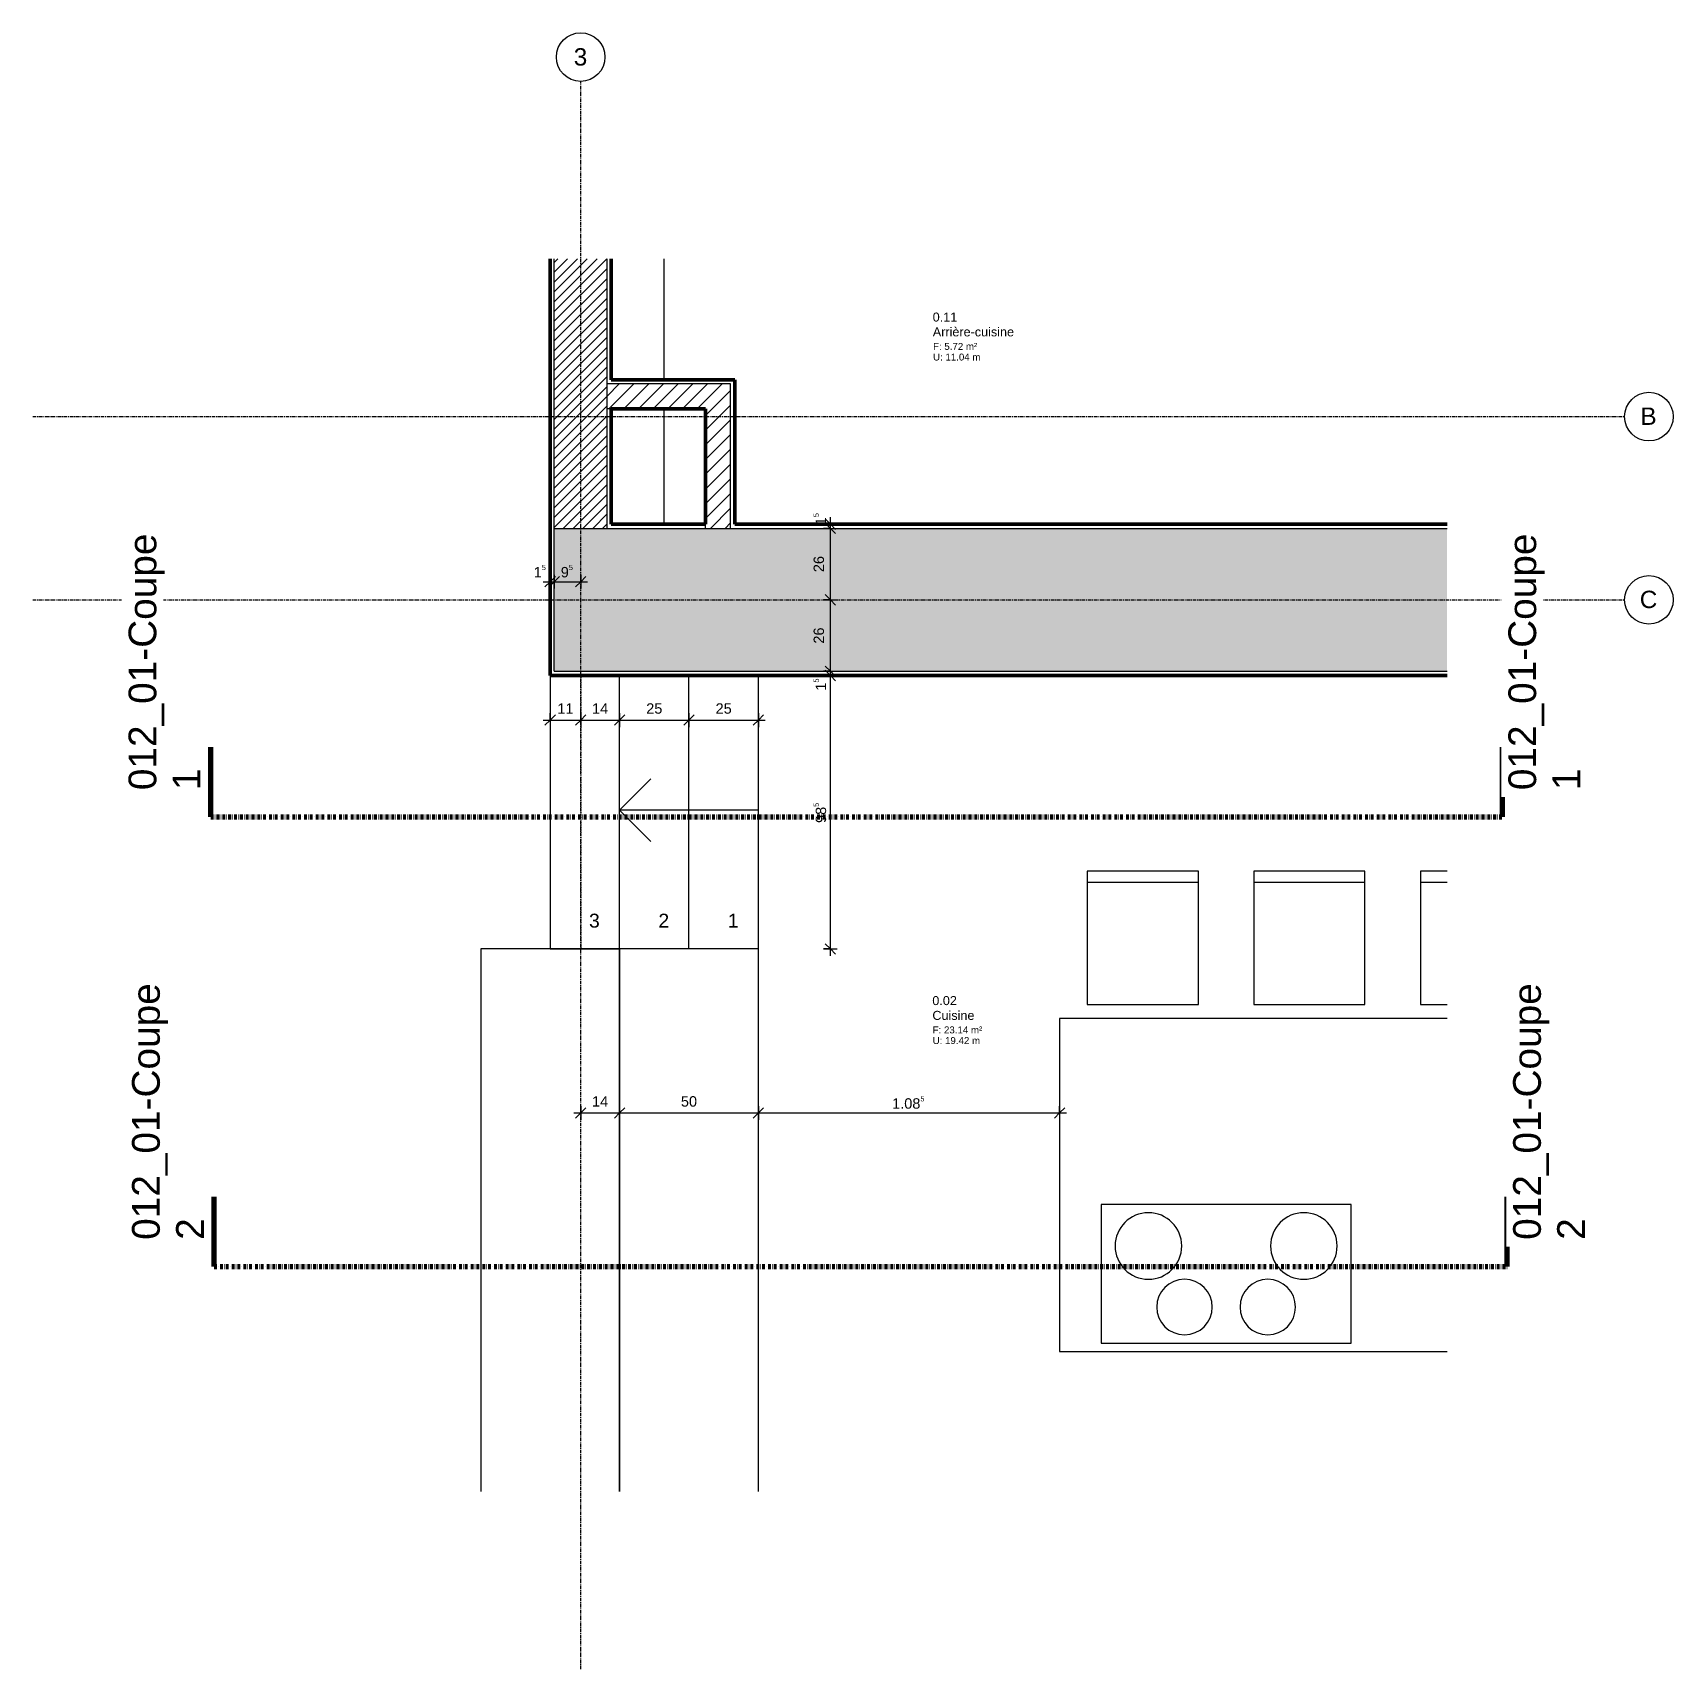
# Model space of a CAD drawing. Header units: millimetres. Extents: x 12734 to 18643, y 7353 to 13247.
import ezdxf

# ---------------------------------------------------------------- set-up
doc = ezdxf.new("R2010")
doc.units = ezdxf.units.MM
for name, pattern in [('Dash', [6, 3, -3]), ('Dash dot', [21, 10, -5, 1, -5]), ('Grid Line', [22.225, 12.7, -3.175, 3.175, -3.175]), ('HIDDEN_ELEMENTS', [2.5, 1.5, -1])]:
    doc.linetypes.add(name, pattern=pattern)
for name, color, linetype, lineweight in [('A-ANNO-DIMS', 211, 'Continuous', 9), ('A-ANNO-DIMS-25', 211, 'Continuous', 9), ('A-AREA', 32, 'Dash', 18), ('A-AREA-IDEN', 2, 'Continuous', 9), ('A-DETL', 90, 'Continuous', 18), ('A-DETL-THIN', 151, 'Continuous', 18), ('A-GENM', 13, 'Continuous', 18), ('A-WALL', 113, 'Continuous', 18), ('A-WALL-PATT', 111, 'Continuous', 50), ('G-ANNO-SYMB', 111, 'Continuous', 9), ('G-ANNO-TEXT', 231, 'Continuous', 9), ('I-FURN', 30, 'Continuous', 18), ('S-GRID', 1, 'Continuous', 9), ('S-GRID-IDEN', 1, 'Continuous', 9), ('S-STRS', 31, 'Continuous', 18)]:
    doc.layers.add(name, color=color, linetype=linetype, lineweight=lineweight)
doc.styles.add('Arial', font='arial.ttf', dxfattribs={"height": 62.5})
doc.styles.add('Arial_1', font='arial.ttf', dxfattribs={"height": 100})
doc.styles.add('Arial_2', font='arial.ttf', dxfattribs={"height": 50})
doc.styles.add('Arial_3', font='arial.ttf', dxfattribs={"height": 37.5})
doc.styles.add('Arial_4', font='arial.ttf', dxfattribs={"height": 25})
doc.styles.add('Arial_5', font='arial.ttf', dxfattribs={"height": 32.5})
doc.dimstyles.new('ANNOTATION_1_5MM_BLACK', dxfattribs={"dimscale": 304.8, "dimtxt": 38.259727, "dimasz": 0.123031, "dimexe": 0.082021, "dimexo": 0.0625, "dimgap": 0.032808, "dimtad": 1, "dimdec": 1, "dimlfac": 0.1, "dimrnd": 0.5, "dimdsep": 46, "dimtxsty": 'Arial_3', "dimblk1": 'OBLIQUE', "dimblk2": 'OBLIQUE', "dimsah": 1, "dimcen": 0.09, "dimdle": 0.082021, "dimazin": 0, "dimtfac": 1, "dimtdec": 4, "dimtix": 1, "dimtmove": 0, "dimatfit": 3, "dimfxl": 0.082021, "dimfxlon": 1, "dimtvp": 1, "dimtolj": 1, "dimtzin": 0, "dimarcsym": 2})
doc.dimstyles.new('ANNOTATION_1_5MM_BLACK_1', dxfattribs={"dimscale": 304.8, "dimtxt": 38.259727, "dimasz": 0.123031, "dimexe": 0.082021, "dimexo": 0.0625, "dimgap": 0.032808, "dimtad": 1, "dimdec": 1, "dimlfac": 0.1, "dimrnd": 0.5, "dimdsep": 46, "dimtxsty": 'Arial_3', "dimblk1": 'OBLIQUE', "dimblk2": 'OBLIQUE', "dimsah": 1, "dimcen": 0.09, "dimdle": 0.082021, "dimazin": 0, "dimtfac": 1, "dimtdec": 4, "dimtix": 1, "dimtmove": 2, "dimatfit": 3, "dimfxl": 0.082021, "dimfxlon": 1, "dimtvp": 1, "dimtolj": 1, "dimtzin": 0, "dimarcsym": 2})
doc.dimstyles.new('ANNOTATION_1_5MM_BLACK_2', dxfattribs={"dimscale": 304.8, "dimtxt": 38.259727, "dimasz": 0.123031, "dimexe": 0.082021, "dimexo": 0.0625, "dimgap": 0.032808, "dimtad": 1, "dimlfac": 0.001, "dimrnd": 0.005, "dimzin": 0, "dimdsep": 46, "dimtxsty": 'Arial_3', "dimblk1": 'OBLIQUE', "dimblk2": 'OBLIQUE', "dimsah": 1, "dimcen": 0.09, "dimdle": 0.082021, "dimazin": 0, "dimtfac": 1, "dimtdec": 4, "dimtix": 1, "dimtmove": 0, "dimatfit": 3, "dimfxl": 0.082021, "dimfxlon": 1, "dimtvp": 1, "dimtolj": 1, "dimtzin": 0, "dimarcsym": 2})
pattern_1 = [(45, (0, 0), (-26.516504, 26.516504), [])]

# ---------------------------------------------------------------- blocks, each defined once
blk = doc.blocks.new('CLOSET - 1200 x 2400-583070-012_01-Vue en plan')
at = {"layer": 'I-FURN'}
for p, q in [((17828.1, 9697.5), (16432.4, 9697.5)), ((16432.4, 9697.5), (16432.4, 8497.5)), ((16432.4, 8497.5), (17828.1, 8497.5))]:
    blk.add_line(p, q, dxfattribs=at)
blk = doc.blocks.new('Plaques cuisson - Plaques cuisson-584442-012_01-Vue en plan')
at = {"layer": 'A-GENM'}
for p, q in [((17482.4, 9027.5), (16582.4, 9027.5)), ((16582.4, 9027.5), (16582.4, 8527.5)), ((17482.4, 8527.5), (17482.4, 9027.5)), ((16582.4, 8527.5), (17482.4, 8527.5))]:
    blk.add_line(p, q, dxfattribs=at)
for centre, radius, start, end in [((16752.4, 8877.5), 120, 0, 180), ((17312.4, 8877.5), 120, 0, 180), ((16752.4, 8877.5), 120, 180, 0), ((17312.4, 8877.5), 120, 180, 0), ((16882.4, 8657.5), 100, 0, 180), ((17182.4, 8657.5), 100, 0, 180), ((16882.4, 8657.5), 100, 180, 0), ((17182.4, 8657.5), 100, 180, 0)]:
    blk.add_arc(centre, radius, start, end, dxfattribs=at)
blk = doc.blocks.new('CHAIR - 480 x 400-310931-012_01-Vue en plan')
at = {"layer": 'I-FURN'}
for p, q in [((17732.4, 10227.5), (17732.4, 9747.5)), ((17828.1, 10227.5), (17732.4, 10227.5)), ((17732.4, 10187.5), (17828.1, 10187.5)), ((17732.4, 9747.5), (17828.1, 9747.5))]:
    blk.add_line(p, q, dxfattribs=at)
blk = doc.blocks.new('CHAIR - 480 x 400-V1-012_01-Vue en plan')
at = {"layer": 'I-FURN'}
for p, q in [((17132.4, 10227.5), (17132.4, 9747.5)), ((17532.4, 10227.5), (17132.4, 10227.5)), ((17532.4, 9747.5), (17532.4, 10227.5)), ((17132.4, 10187.5), (17532.4, 10187.5)), ((17132.4, 9747.5), (17532.4, 9747.5))]:
    blk.add_line(p, q, dxfattribs=at)
blk = doc.blocks.new('Gradin SàM - Gradin SàM-730464-012_01-Vue en plan')
at = {"layer": 'A-DETL'}
for p, q in [((14347.4, 9947.5), (14347.4, 7992.6)), ((14847.4, 9947.5), (14347.4, 9947.5)), ((15347.4, 9947.5), (14847.4, 9947.5)), ((14847.4, 7992.6), (14847.4, 9947.5)), ((15347.4, 7992.6), (15347.4, 9947.5))]:
    blk.add_line(p, q, dxfattribs=at)
blk = doc.blocks.new('Quadrillage - M_Grid Head - Circle_3_5-489728-012_01-Vue en plan')
at = {"layer": 'S-GRID-IDEN'}
blk.add_circle((14707.4, 13160), 87.5, dxfattribs=at)
blk = doc.blocks.new('Vue de détail - SEC_VER__HEAD-247919-012_01-Vue en plan')
at = {"layer": 'G-ANNO-SYMB', "lineweight": 70}
blk.add_line((13374.8, 10423.9), (13374.8, 10673.9), dxfattribs=at)
blk = doc.blocks.new('DIMBLOCK1-012_01-Vue en plan')
at = {"layer": 'A-ANNO-DIMS-25'}
for p, q in [((14572.4, 10771.8), (14707.4, 10771.8)), ((14597.4, 10771.8), (14578.6, 10753.1)), ((14597.4, 10796.8), (14597.4, 10746.8)), ((14597.4, 10771.8), (14597.4, 10796.8)), ((14597.4, 10771.8), (14616.1, 10790.6)), ((14707.4, 10771.8), (14688.6, 10753.1)), ((14707.4, 10796.8), (14707.4, 10746.8)), ((14707.4, 10771.8), (14707.4, 10796.8)), ((14707.4, 10771.8), (14726.1, 10790.6))]:
    blk.add_line(p, q, dxfattribs=at)
at = {"layer": 'A-ANNO-DIMS-25', "color": 0, "insert": (14623.3, 10832.3), "char_height": 37.5, "width": 69.784, "attachment_point": 1, "line_spacing_factor": 0.941778, "style": 'Arial_3'}
blk.add_mtext('11', dxfattribs=at)
blk = doc.blocks.new('_Oblique')
at = {"color": 0, "linetype": 'ByBlock', "lineweight": -2}
blk.add_line((-0.5, -0.5), (0.5, 0.5), dxfattribs=at)
blk = doc.blocks.new('DIMBLOCK2-012_01-Vue en plan')
at = {"layer": 'A-ANNO-DIMS-25'}
for p, q in [((14707.4, 10771.8), (14688.6, 10753.1)), ((14707.4, 10796.8), (14707.4, 10746.8)), ((14707.4, 10771.8), (14707.4, 10796.8)), ((14707.4, 10771.8), (14726.1, 10790.6)), ((14707.4, 10771.8), (14847.4, 10771.8)), ((14847.4, 10771.8), (14828.6, 10753.1)), ((14847.4, 10796.8), (14847.4, 10746.8)), ((14847.4, 10771.8), (14847.4, 10796.8)), ((14847.4, 10771.8), (14866.1, 10790.6))]:
    blk.add_line(p, q, dxfattribs=at)
at = {"layer": 'A-ANNO-DIMS-25', "color": 0, "insert": (14748.3, 10832.3), "char_height": 37.5, "width": 69.784, "attachment_point": 1, "line_spacing_factor": 0.941778, "style": 'Arial_3'}
blk.add_mtext('14', dxfattribs=at)
blk = doc.blocks.new('DIMBLOCK3-012_01-Vue en plan')
at = {"layer": 'A-ANNO-DIMS-25'}
for p, q in [((14847.4, 10771.8), (14828.6, 10753.1)), ((14847.4, 10796.8), (14847.4, 10746.8)), ((14847.4, 10771.8), (14847.4, 10796.8)), ((14847.4, 10771.8), (14866.1, 10790.6)), ((14847.4, 10771.8), (15097.4, 10771.8)), ((15097.4, 10771.8), (15078.6, 10753.1)), ((15097.4, 10796.8), (15097.4, 10746.8)), ((15097.4, 10771.8), (15097.4, 10796.8)), ((15097.4, 10771.8), (15116.1, 10790.6))]:
    blk.add_line(p, q, dxfattribs=at)
at = {"layer": 'A-ANNO-DIMS-25', "color": 0, "insert": (14943.3, 10832.3), "char_height": 37.5, "width": 69.784, "attachment_point": 1, "line_spacing_factor": 0.941778, "style": 'Arial_3'}
blk.add_mtext('25', dxfattribs=at)
blk = doc.blocks.new('DIMBLOCK4-012_01-Vue en plan')
at = {"layer": 'A-ANNO-DIMS-25'}
for p, q in [((15097.4, 10771.8), (15078.6, 10753.1)), ((15097.4, 10796.8), (15097.4, 10746.8)), ((15097.4, 10771.8), (15097.4, 10796.8)), ((15097.4, 10771.8), (15116.1, 10790.6)), ((15097.4, 10771.8), (15372.4, 10771.8)), ((15347.4, 10771.8), (15328.6, 10753.1)), ((15347.4, 10796.8), (15347.4, 10746.8)), ((15347.4, 10771.8), (15347.4, 10796.8)), ((15347.4, 10771.8), (15366.1, 10790.6))]:
    blk.add_line(p, q, dxfattribs=at)
at = {"layer": 'A-ANNO-DIMS-25', "color": 0, "insert": (15193.3, 10832.3), "char_height": 37.5, "width": 69.784, "attachment_point": 1, "line_spacing_factor": 0.941778, "style": 'Arial_3'}
blk.add_mtext('25', dxfattribs=at)
blk = doc.blocks.new('DIMBLOCK5-012_01-Vue en plan')
at = {"layer": 'A-ANNO-DIMS-25'}
for p, q in [((15581.8, 10932.5), (15631.8, 10932.5)), ((15606.8, 10932.5), (15581.8, 10932.5)), ((15606.8, 10932.5), (15588, 10951.3)), ((15606.8, 9922.5), (15606.8, 10932.5)), ((15606.8, 10932.5), (15625.5, 10913.8)), ((15581.8, 9947.5), (15631.8, 9947.5)), ((15606.8, 9947.5), (15581.8, 9947.5)), ((15606.8, 9947.5), (15588, 9966.3)), ((15606.8, 9947.5), (15625.5, 9928.8))]:
    blk.add_line(p, q, dxfattribs=at)
at = {"layer": 'A-ANNO-DIMS-25', "color": 0, "insert": (15546.3, 10401.2), "char_height": 37.5, "width": 93.198, "attachment_point": 1, "rotation": 90, "line_spacing_factor": 0.941778, "style": 'Arial_3'}
blk.add_mtext('98\\A2\\H0.5x;\\S5^  ;\\H2x;', dxfattribs=at)
blk = doc.blocks.new('DIMBLOCK6-012_01-Vue en plan')
at = {"layer": 'A-ANNO-DIMS-25'}
for p, q in [((15581.8, 10947.5), (15631.8, 10947.5)), ((15606.8, 10947.5), (15581.8, 10947.5)), ((15581.8, 10932.5), (15631.8, 10932.5)), ((15606.8, 10932.5), (15581.8, 10932.5)), ((15606.8, 10947.5), (15588, 10966.3)), ((15606.8, 10932.5), (15588, 10951.3)), ((15606.8, 10932.5), (15606.8, 10947.5)), ((15606.8, 10947.5), (15625.5, 10928.8)), ((15606.8, 10932.5), (15625.5, 10913.8))]:
    blk.add_line(p, q, dxfattribs=at)
at = {"layer": 'A-ANNO-DIMS-25', "color": 0, "insert": (15546.3, 10877.9), "char_height": 37.5, "width": 58.306, "attachment_point": 1, "rotation": 90, "line_spacing_factor": 0.941778, "style": 'Arial_3'}
blk.add_mtext('1\\A2\\H0.5x;\\S5^  ;\\H2x;', dxfattribs=at)
blk = doc.blocks.new('DIMBLOCK7-012_01-Vue en plan')
at = {"layer": 'A-ANNO-DIMS-25'}
for p, q in [((15581.8, 11205), (15631.8, 11205)), ((15606.8, 11205), (15581.8, 11205)), ((15606.8, 11205), (15588, 11223.8)), ((15606.8, 10947.5), (15606.8, 11205)), ((15606.8, 11205), (15625.5, 11186.3)), ((15581.8, 10947.5), (15631.8, 10947.5)), ((15606.8, 10947.5), (15581.8, 10947.5)), ((15606.8, 10947.5), (15588, 10966.3)), ((15606.8, 10947.5), (15625.5, 10928.8))]:
    blk.add_line(p, q, dxfattribs=at)
at = {"layer": 'A-ANNO-DIMS-25', "color": 0, "insert": (15546.3, 11047.2), "char_height": 37.5, "width": 69.784, "attachment_point": 1, "rotation": 90, "line_spacing_factor": 0.941778, "style": 'Arial_3'}
blk.add_mtext('26', dxfattribs=at)
blk = doc.blocks.new('DIMBLOCK8-012_01-Vue en plan')
at = {"layer": 'A-ANNO-DIMS-25'}
for p, q in [((15606.8, 11462.5), (15588, 11481.3)), ((15581.8, 11462.5), (15631.8, 11462.5)), ((15606.8, 11462.5), (15581.8, 11462.5)), ((15606.8, 11205), (15606.8, 11462.5)), ((15606.8, 11462.5), (15625.5, 11443.8)), ((15581.8, 11205), (15631.8, 11205)), ((15606.8, 11205), (15581.8, 11205)), ((15606.8, 11205), (15588, 11223.8)), ((15606.8, 11205), (15625.5, 11186.3))]:
    blk.add_line(p, q, dxfattribs=at)
at = {"layer": 'A-ANNO-DIMS-25', "color": 0, "insert": (15546.3, 11304.7), "char_height": 37.5, "width": 69.784, "attachment_point": 1, "rotation": 90, "line_spacing_factor": 0.941778, "style": 'Arial_3'}
blk.add_mtext('26', dxfattribs=at)
blk = doc.blocks.new('DIMBLOCK9-012_01-Vue en plan')
at = {"layer": 'A-ANNO-DIMS-25'}
for p, q in [((15581.8, 11477.5), (15631.8, 11477.5)), ((15606.8, 11477.5), (15581.8, 11477.5)), ((15606.8, 11477.5), (15588, 11496.3)), ((15606.8, 11462.5), (15588, 11481.3)), ((15606.8, 11462.5), (15606.8, 11502.5)), ((15606.8, 11477.5), (15625.5, 11458.8)), ((15581.8, 11462.5), (15631.8, 11462.5)), ((15606.8, 11462.5), (15581.8, 11462.5)), ((15606.8, 11462.5), (15625.5, 11443.8))]:
    blk.add_line(p, q, dxfattribs=at)
at = {"layer": 'A-ANNO-DIMS-25', "color": 0, "insert": (15546.3, 11473.8), "char_height": 37.5, "width": 58.306, "attachment_point": 1, "rotation": 90, "line_spacing_factor": 0.941778, "style": 'Arial_3'}
blk.add_mtext('1\\A2\\H0.5x;\\S5^  ;\\H2x;', dxfattribs=at)
blk = doc.blocks.new('DIMBLOCK10-012_01-Vue en plan')
at = {"layer": 'A-ANNO-DIMS-25'}
for p, q in [((14682.4, 9356.7), (14847.4, 9356.7)), ((14707.4, 9356.7), (14688.6, 9337.9)), ((14707.4, 9381.7), (14707.4, 9331.7)), ((14707.4, 9356.7), (14707.4, 9381.7)), ((14707.4, 9356.7), (14726.1, 9375.4)), ((14847.4, 9356.7), (14828.6, 9337.9)), ((14847.4, 9381.7), (14847.4, 9331.7)), ((14847.4, 9356.7), (14847.4, 9381.7)), ((14847.4, 9356.7), (14866.1, 9375.4))]:
    blk.add_line(p, q, dxfattribs=at)
at = {"layer": 'A-ANNO-DIMS-25', "color": 0, "insert": (14748.3, 9417.1), "char_height": 37.5, "width": 69.784, "attachment_point": 1, "line_spacing_factor": 0.941778, "style": 'Arial_3'}
blk.add_mtext('14', dxfattribs=at)
blk = doc.blocks.new('DIMBLOCK11-012_01-Vue en plan')
at = {"layer": 'A-ANNO-DIMS-25'}
for p, q in [((14847.4, 9356.7), (14828.6, 9337.9)), ((14847.4, 9381.7), (14847.4, 9331.7)), ((14847.4, 9356.7), (14847.4, 9381.7)), ((14847.4, 9356.7), (14866.1, 9375.4)), ((14847.4, 9356.7), (15347.4, 9356.7)), ((15347.4, 9356.7), (15328.6, 9337.9)), ((15347.4, 9381.7), (15347.4, 9331.7)), ((15347.4, 9356.7), (15347.4, 9381.7)), ((15347.4, 9356.7), (15366.1, 9375.4))]:
    blk.add_line(p, q, dxfattribs=at)
at = {"layer": 'A-ANNO-DIMS-25', "color": 0, "insert": (15068.3, 9417.1), "char_height": 37.5, "width": 69.784, "attachment_point": 1, "line_spacing_factor": 0.941778, "style": 'Arial_3'}
blk.add_mtext('50', dxfattribs=at)
blk = doc.blocks.new('DIMBLOCK12-012_01-Vue en plan')
at = {"layer": 'A-ANNO-DIMS-25'}
for p, q in [((15347.4, 9356.7), (15328.6, 9337.9)), ((15347.4, 9381.7), (15347.4, 9331.7)), ((15347.4, 9356.7), (15347.4, 9381.7)), ((15347.4, 9356.7), (15366.1, 9375.4)), ((15347.4, 9356.7), (16457.4, 9356.7)), ((16432.4, 9356.7), (16413.6, 9337.9)), ((16432.4, 9381.7), (16432.4, 9331.7)), ((16432.4, 9356.7), (16432.4, 9381.7)), ((16432.4, 9356.7), (16451.1, 9375.4))]:
    blk.add_line(p, q, dxfattribs=at)
at = {"layer": 'A-ANNO-DIMS-25', "color": 0, "insert": (15829.2, 9417.1), "char_height": 37.5, "width": 145.536, "attachment_point": 1, "line_spacing_factor": 0.941778, "style": 'Arial_3'}
blk.add_mtext('1.08\\A2\\H0.5x;\\S5^  ;\\H2x;', dxfattribs=at)
blk = doc.blocks.new('DIMBLOCK13-012_01-Vue en plan')
at = {"layer": 'A-ANNO-DIMS-25'}
for p, q in [((14597.4, 11295.4), (14597.4, 11245.4)), ((14597.4, 11270.4), (14597.4, 11295.4)), ((14597.4, 11270.4), (14616.1, 11289.2)), ((14612.4, 11295.4), (14612.4, 11245.4)), ((14612.4, 11270.4), (14612.4, 11295.4)), ((14612.4, 11270.4), (14631.1, 11289.2)), ((14572.4, 11270.4), (14612.4, 11270.4)), ((14597.4, 11270.4), (14578.6, 11251.7)), ((14612.4, 11270.4), (14593.6, 11251.7))]:
    blk.add_line(p, q, dxfattribs=at)
at = {"layer": 'A-ANNO-DIMS-25', "color": 0, "insert": (14538.2, 11330.9), "char_height": 37.5, "width": 58.306, "attachment_point": 1, "line_spacing_factor": 0.941778, "style": 'Arial_3'}
blk.add_mtext('1\\A2\\H0.5x;\\S5^  ;\\H2x;', dxfattribs=at)
blk = doc.blocks.new('DIMBLOCK14-012_01-Vue en plan')
at = {"layer": 'A-ANNO-DIMS-25'}
for p, q in [((14612.4, 11295.4), (14612.4, 11245.4)), ((14612.4, 11270.4), (14612.4, 11295.4)), ((14612.4, 11270.4), (14631.1, 11289.2)), ((14707.4, 11295.4), (14707.4, 11245.4)), ((14707.4, 11270.4), (14707.4, 11295.4)), ((14707.4, 11270.4), (14726.1, 11289.2)), ((14612.4, 11270.4), (14593.6, 11251.7)), ((14612.4, 11270.4), (14732.4, 11270.4)), ((14707.4, 11270.4), (14688.6, 11251.7))]:
    blk.add_line(p, q, dxfattribs=at)
at = {"layer": 'A-ANNO-DIMS-25', "color": 0, "insert": (14635.6, 11330.9), "char_height": 37.5, "width": 58.306, "attachment_point": 1, "line_spacing_factor": 0.941778, "style": 'Arial_3'}
blk.add_mtext('9\\A2\\H0.5x;\\S5^  ;\\H2x;', dxfattribs=at)

msp = doc.modelspace()

# ---------------------------------------------------------------- hatches: boundary and pattern name
at = {"layer": 'A-WALL-PATT', "lineweight": 18}
h = msp.add_hatch(dxfattribs=at)
h.set_pattern_fill('FP1_1', color=256, style=0, pattern_type=2)
h.set_pattern_definition([(45, (0, 0), (-17.67767, 17.67767), [])])
h.paths.add_polyline_path([(14802.354, 11462.509), (14802.354, 12432.857), (14612.354, 12432.857), (14612.354, 11462.509)])
h = msp.add_hatch(dxfattribs=at)
h.set_pattern_fill('FP1_2', color=256, style=0, pattern_type=2)
h.set_pattern_definition(pattern_1)
h.paths.add_polyline_path([(15247.354, 11892.492), (15247.354, 11982.492), (14802.354, 11982.492), (14802.354, 11892.492), (15157.354, 11892.492)])
h = msp.add_hatch(dxfattribs=at)
h.set_pattern_fill('FP1_2', color=256, style=0, pattern_type=2)
h.set_pattern_definition(pattern_1)
h.paths.add_polyline_path([(15247.354, 11462.509), (15247.354, 11892.492), (15157.354, 11892.492), (15157.354, 11462.509)])
at = {"layer": 'A-WALL-PATT'}
msp.add_hatch(color=256, dxfattribs=at).paths.add_polyline_path([(17828.131, 10947.509), (17828.131, 11462.509), (14612.354, 11462.509), (14612.354, 10947.509), (15600.711, 10947.509)])

# ---------------------------------------------------------------- linework, layer by layer
at = {"layer": 'A-AREA'}
msp.add_line((14707.354, 10932.509), (14707.354, 9947.509), dxfattribs=at)
at = {"layer": 'A-DETL', "linetype": 'HIDDEN_ELEMENTS'}
for p, q in [((14597.354, 10947.509), (14597.354, 9947.509)), ((14597.354, 9947.509), (14847.354, 9947.509))]:
    msp.add_line(p, q, dxfattribs=at)
at = {"layer": 'A-DETL-THIN'}
for p, q in [((14847.354, 10447.509), (14960.491, 10560.646)), ((15347.354, 10447.509), (14847.354, 10447.509)), ((14847.354, 10447.509), (14960.491, 10334.372)), ((15347.354, 9947.509), (14847.354, 9947.509)), ((14847.354, 9947.509), (14847.354, 7992.568))]:
    msp.add_line(p, q, dxfattribs=at)
at = {"layer": 'A-WALL', "lineweight": 50}
for p, q in [((14597.354, 12432.857), (14597.354, 10932.509)), ((14817.354, 11997.492), (14817.354, 12432.857)), ((15262.354, 11997.492), (14817.354, 11997.492)), ((15262.354, 11477.509), (15262.354, 11997.492)), ((14817.354, 11477.509), (14817.354, 11892.492)), ((14817.354, 11892.492), (15157.354, 11892.492)), ((15157.354, 11892.492), (15157.354, 11477.509)), ((15157.354, 11477.509), (14817.354, 11477.509)), ((17828.131, 11477.509), (15262.354, 11477.509)), ((14597.354, 10932.509), (17828.131, 10932.509))]:
    msp.add_line(p, q, dxfattribs=at)
at = {"layer": 'A-WALL'}
for p, q in [((14612.354, 10947.509), (14612.354, 12432.857)), ((14802.354, 11462.509), (14802.354, 12432.857)), ((15007.354, 12432.857), (15007.354, 11997.492)), ((15247.354, 11982.492), (14802.354, 11982.492)), ((15247.354, 11462.509), (15247.354, 11982.492)), ((14817.354, 11892.492), (14802.354, 11892.492)), ((15007.354, 11892.492), (15007.354, 11477.509)), ((15157.354, 11462.509), (15157.354, 11477.509)), ((14612.354, 11462.509), (17828.131, 11462.509)), ((14612.354, 10947.509), (17828.131, 10947.509))]:
    msp.add_line(p, q, dxfattribs=at)
at = {"layer": 'G-ANNO-SYMB', "linetype": 'Dash dot', "lineweight": 70}
for p, q in [((13374.76, 10423.937), (18027.717, 10423.937)), ((13387.188, 8804.155), (18044.711, 8804.155))]:
    msp.add_line(p, q, dxfattribs=at)
at = {"layer": 'S-GRID', "linetype": 'Grid Line'}
for p, q in [((14707.354, 7353.101), (14707.354, 13072.477)), ((12733.746, 11865.009), (18467.841, 11865.009)), ((12733.746, 11205.009), (18467.841, 11205.009))]:
    msp.add_line(p, q, dxfattribs=at)
at = {"layer": 'S-STRS'}
for p, q in [((14847.354, 9947.509), (14847.354, 10932.509)), ((15097.354, 9947.509), (15097.354, 10932.509)), ((15347.354, 9947.509), (15347.354, 10932.509))]:
    msp.add_line(p, q, dxfattribs=at)

# ---------------------------------------------------------------- block references
at = {"layer": 'A-GENM'}
msp.add_blockref('Plaques cuisson - Plaques cuisson-584442-012_01-Vue en plan', (0, 0), dxfattribs=at)
at = {"layer": 'G-ANNO-SYMB', "lineweight": 70}
for p in [(0, 0), (12.428, -1619.782)]:
    msp.add_blockref('Vue de détail - SEC_VER__HEAD-247919-012_01-Vue en plan', p, dxfattribs=at)
at = {"layer": 'G-ANNO-SYMB', "lineweight": 70, "extrusion": (0, 0, -1)}
for p in [(-31402.477, 0), (-31419.471, -1619.782)]:
    msp.add_blockref('Vue de détail - SEC_VER__HEAD-247919-012_01-Vue en plan', p, dxfattribs=at)
at = {"layer": 'I-FURN'}
for name, p in [('CHAIR - 480 x 400-V1-012_01-Vue en plan', (-600, 0)), ('CHAIR - 480 x 400-V1-012_01-Vue en plan', (0, 0)), ('CHAIR - 480 x 400-310931-012_01-Vue en plan', (0, 0)), ('Gradin SàM - Gradin SàM-730464-012_01-Vue en plan', (0, 0)), ('CLOSET - 1200 x 2400-583070-012_01-Vue en plan', (0, 0))]:
    msp.add_blockref(name, p, dxfattribs=at)
at = {"layer": 'S-GRID-IDEN'}
msp.add_blockref('Quadrillage - M_Grid Head - Circle_3_5-489728-012_01-Vue en plan', (0, 0), dxfattribs=at)
at = {"layer": 'S-GRID-IDEN', "rotation": 269.9999999999999}
for p in [(5395.364, 26572.363), (5395.364, 25912.363)]:
    msp.add_blockref('Quadrillage - M_Grid Head - Circle_3_5-489728-012_01-Vue en plan', p, dxfattribs=at)

# ---------------------------------------------------------------- texts
at = {"layer": 'A-AREA-IDEN', "attachment_point": 1}
for s, insert, char_height, width, style in [('0.11', (15975.408, 12239.812), 32.5, 106.22359, 'Arial_5'), ('Arrière-cuisine', (15975.697, 12186.495), 32.5, 350.73828, 'Arial_5'), ('F: 5.72 m²', (15976.673, 12130.396), 25, 192.405, 'Arial_4'), ('U: 11.04 m', (15976.673, 12092.103), 25, 204.43031, 'Arial_4'), ('0.02', (15974.043, 9777.699), 32.5, 106.22359, 'Arial_5'), ('Cuisine', (15974.332, 9724.382), 32.5, 182.38391, 'Arial_5'), ('F: 23.14 m²', (15975.308, 9668.283), 25, 216.45562, 'Arial_4'), ('U: 19.42 m', (15975.308, 9629.989), 25, 204.43031, 'Arial_4')]:
    msp.add_mtext(s, dxfattribs=dict(at, insert=insert, char_height=char_height, width=width, style=style))
at = {"layer": 'G-ANNO-SYMB', "insert": (13091.152, 8899.709), "char_height": 100, "width": 1120.35828, "attachment_point": 1, "rotation": 90, "style": 'Arial_1', "bg_fill": 3, "box_fill_scale": 1.25, "bg_fill_color": 256, "bg_fill_true_color": 13158600, "bg_fill_transparency": 0}
msp.add_mtext('012_01-Coupe', dxfattribs=at)
at = {"layer": 'G-ANNO-TEXT', "color": 7, "char_height": 50, "width": 48.10125, "attachment_point": 1, "style": 'Arial_2'}
for s, insert in [('3', (14737.287, 10074.461)), ('2', (14987.287, 10074.461)), ('1', (15237.287, 10074.461))]:
    msp.add_mtext(s, dxfattribs=dict(at, insert=insert))

# ---------------------------------------------------------------- dimensions: what is measured, and where the dimension line sits
at = {"layer": 'A-ANNO-DIMS'}
for base, p1, p2, picture, middle in [((15606.794, 11477.509), (15581.794, 11462.509), (15581.794, 11477.509), 'DIMBLOCK9-012_01-Vue en plan', (15571.344, 11502.912)), ((15606.794, 10947.509), (15581.794, 10932.509), (15581.794, 10947.509), 'DIMBLOCK6-012_01-Vue en plan', (15571.344, 10907.092))]:
    dim = msp.add_linear_dim(base=base, p1=p1, p2=p2, angle=90, text='\\A1;1\\Q;{\\A1;{\\H0.5x;\\S5^ ;}}', dimstyle='ANNOTATION_1_5MM_BLACK_1', override={"dimpost": '<>', "dimfxl": 15}, dxfattribs=at)
    dim.commit()
    dim.dimension.update_dxf_attribs({"geometry": picture, "text_midpoint": middle, "dimtype": 160, "text_rotation": 90})
for base, p1, p2, picture, middle in [((15606.793638279, 11462.509356858), (15581.793638279, 11205.009356858), (15581.793638279, 11462.509356858), 'DIMBLOCK8-012_01-Vue en plan', (15577.647151128, 11333.759356858)), ((15606.793638279, 11205.009356858), (15581.793638279, 10947.509356858), (15581.793638279, 11205.009356858), 'DIMBLOCK7-012_01-Vue en plan', (15577.647151128, 11076.259356858))]:
    dim = msp.add_linear_dim(base=base, p1=p1, p2=p2, angle=90, dimstyle='ANNOTATION_1_5MM_BLACK', override={"dimpost": '<>', "dimfxl": 257.5}, dxfattribs=at)
    dim.commit()
    dim.dimension.update_dxf_attribs({"geometry": picture, "text_midpoint": middle})
dim = msp.add_linear_dim(base=(14612.354, 11270.425), p1=(14597.354, 11295.425), p2=(14612.354, 11295.425), text='\\A1;1\\Q;{\\A1;{\\H0.5x;\\S5^ ;}}', dimstyle='ANNOTATION_1_5MM_BLACK_1', override={"dimpost": '<>', "dimfxl": 15}, dxfattribs=at)
dim.commit()
dim.dimension.update_dxf_attribs({"geometry": 'DIMBLOCK13-012_01-Vue en plan', "text_midpoint": (14567.392, 11305.875), "dimtype": 160})
for base, p1, p2, text, dimstyle, override, picture, middle in [((14707.354, 11270.425), (14612.354, 11295.425), (14707.354, 11295.425), '\\A1;9\\Q;{\\A1;{\\H0.5x;\\S5^ ;}}', 'ANNOTATION_1_5MM_BLACK', {"dimpost": '<>', "dimfxl": 95}, 'DIMBLOCK14-012_01-Vue en plan', (14659.854, 11299.572)), ((16432.354, 9356.675), (15347.354, 9381.675), (16432.354, 9381.675), '\\A1;1.08\\Q;{\\A1;{\\H0.5x;\\S5^ ;}}', 'ANNOTATION_1_5MM_BLACK_2', {"dimpost": '<>', "dimfxl": 1085}, 'DIMBLOCK12-012_01-Vue en plan', (15889.854, 9385.822))]:
    dim = msp.add_linear_dim(base=base, p1=p1, p2=p2, text=text, dimstyle=dimstyle, override=override, dxfattribs=at)
    dim.commit()
    dim.dimension.update_dxf_attribs({"geometry": picture, "text_midpoint": middle})
dim = msp.add_linear_dim(base=(15606.794, 10932.509), p1=(15581.794, 9947.509), p2=(15581.794, 10932.509), angle=90, text='\\A1;98\\Q;{\\A1;{\\H0.5x;\\S5^ ;}}', dimstyle='ANNOTATION_1_5MM_BLACK', override={"dimpost": '<>', "dimfxl": 985}, dxfattribs=at)
dim.commit()
dim.dimension.update_dxf_attribs({"geometry": 'DIMBLOCK5-012_01-Vue en plan', "text_midpoint": (15577.647, 10440.009)})
for base, p1, p2, override, picture, middle in [((14707.354, 10771.803), (14597.354, 10796.803), (14707.354, 10796.803), {"dimpost": '<>', "dimfxl": 110}, 'DIMBLOCK1-012_01-Vue en plan', (14652.354, 10800.63)), ((14847.354, 10771.803), (14707.354, 10796.803), (14847.354, 10796.803), {"dimpost": '<>', "dimfxl": 140}, 'DIMBLOCK2-012_01-Vue en plan', (14777.354, 10800.63)), ((15097.354, 10771.803), (14847.354, 10796.803), (15097.354, 10796.803), {"dimpost": '<>', "dimfxl": 250}, 'DIMBLOCK3-012_01-Vue en plan', (14972.354, 10800.949)), ((15347.354, 10771.803), (15097.354, 10796.803), (15347.354, 10796.803), {"dimpost": '<>', "dimfxl": 250}, 'DIMBLOCK4-012_01-Vue en plan', (15222.354, 10800.949)), ((14847.354, 9356.675), (14707.354, 9381.675), (14847.354, 9381.675), {"dimpost": '<>', "dimfxl": 140}, 'DIMBLOCK10-012_01-Vue en plan', (14777.354, 9385.502)), ((15347.354, 9356.675), (14847.354, 9381.675), (15347.354, 9381.675), {"dimpost": '<>', "dimfxl": 500}, 'DIMBLOCK11-012_01-Vue en plan', (15097.354, 9385.822))]:
    dim = msp.add_linear_dim(base=base, p1=p1, p2=p2, dimstyle='ANNOTATION_1_5MM_BLACK', override=override, dxfattribs=at)
    dim.commit()
    dim.dimension.update_dxf_attribs({"geometry": picture, "text_midpoint": middle})

# ---------------------------------------------------------------- next in the draw order: texts
at = {"layer": 'G-ANNO-SYMB', "char_height": 100, "attachment_point": 1, "rotation": 90, "style": 'Arial_1', "bg_fill": 3, "box_fill_scale": 1.25, "bg_fill_color": 256, "bg_fill_true_color": 13158600, "bg_fill_transparency": 0}
for s, insert, width in [('012_01-Coupe', (13078.725, 10519.491), 1120.35828), ('012_01-Coupe', (18049.182, 10519.491), 1120.35828), ('012_01-Coupe', (18066.176, 8899.709), 1120.35828), ('2', (13249.902, 8899.709), 94.19828)]:
    msp.add_mtext(s, dxfattribs=dict(at, insert=insert, width=width))
at = {"layer": 'S-GRID-IDEN', "char_height": 62.5, "attachment_point": 1, "style": 'Arial', "bg_fill": 3, "box_fill_scale": 1.25, "bg_fill_color": 256, "bg_fill_true_color": 13158600, "bg_fill_transparency": 0}
for s, insert, width in [('3', (14682.448, 13192.082), 58.12234), ('B', (18524.947, 11897.79), 70.14766), ('C', (18522.447, 11237.79), 76.16031)]:
    msp.add_mtext(s, dxfattribs=dict(at, insert=insert, width=width))

# ---------------------------------------------------------------- next in the draw order: texts
at = {"layer": 'G-ANNO-SYMB', "char_height": 100, "width": 94.19828, "attachment_point": 1, "rotation": 90, "style": 'Arial_1', "bg_fill": 3, "box_fill_scale": 1.25, "bg_fill_color": 256, "bg_fill_true_color": 13158600, "bg_fill_transparency": 0}
for s, insert in [('1', (13237.475, 10519.491)), ('1', (18207.932, 10519.491)), ('2', (18224.926, 8899.709))]:
    msp.add_mtext(s, dxfattribs=dict(at, insert=insert))

doc.saveas('drawing.dxf')
